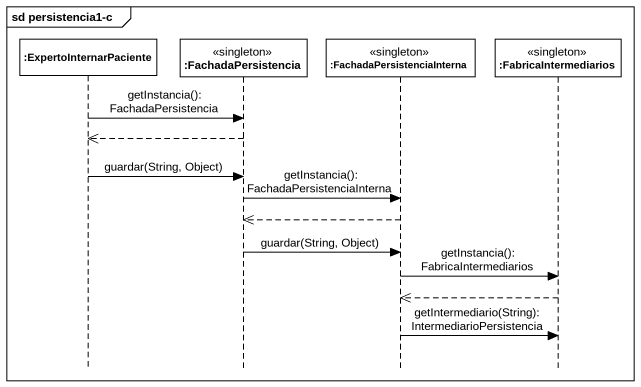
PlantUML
@startuml
mainframe sd persistencia1-c
hide footbox
participant ":ExpertoInternarPaciente" as ExpertoInternarPaciente
participant ":FachadaPersistencia" as FachadaPersistencia <<singleton>>
participant ":FachadaPersistenciaInterna" as FachadaPersistenciaInterna <<singleton>>
participant ":FabricaIntermediarios" as FabricaIntermediarios <<singleton>>

ExpertoInternarPaciente -> FachadaPersistencia : getInstancia(): FachadaPersistencia
FachadaPersistencia -->> ExpertoInternarPaciente
ExpertoInternarPaciente -> FachadaPersistencia : guardar(String, Object)
FachadaPersistencia -> FachadaPersistenciaInterna : getInstancia(): FachadaPersistenciaInterna
FachadaPersistenciaInterna -->> FachadaPersistencia
FachadaPersistencia -> FachadaPersistenciaInterna : guardar(String, Object)
FachadaPersistenciaInterna -> FabricaIntermediarios : getInstancia(): FabricaIntermediarios
FabricaIntermediarios -->> FachadaPersistenciaInterna
FachadaPersistenciaInterna -> FabricaIntermediarios : getIntermediario(String): IntermediarioPersistencia
@enduml
